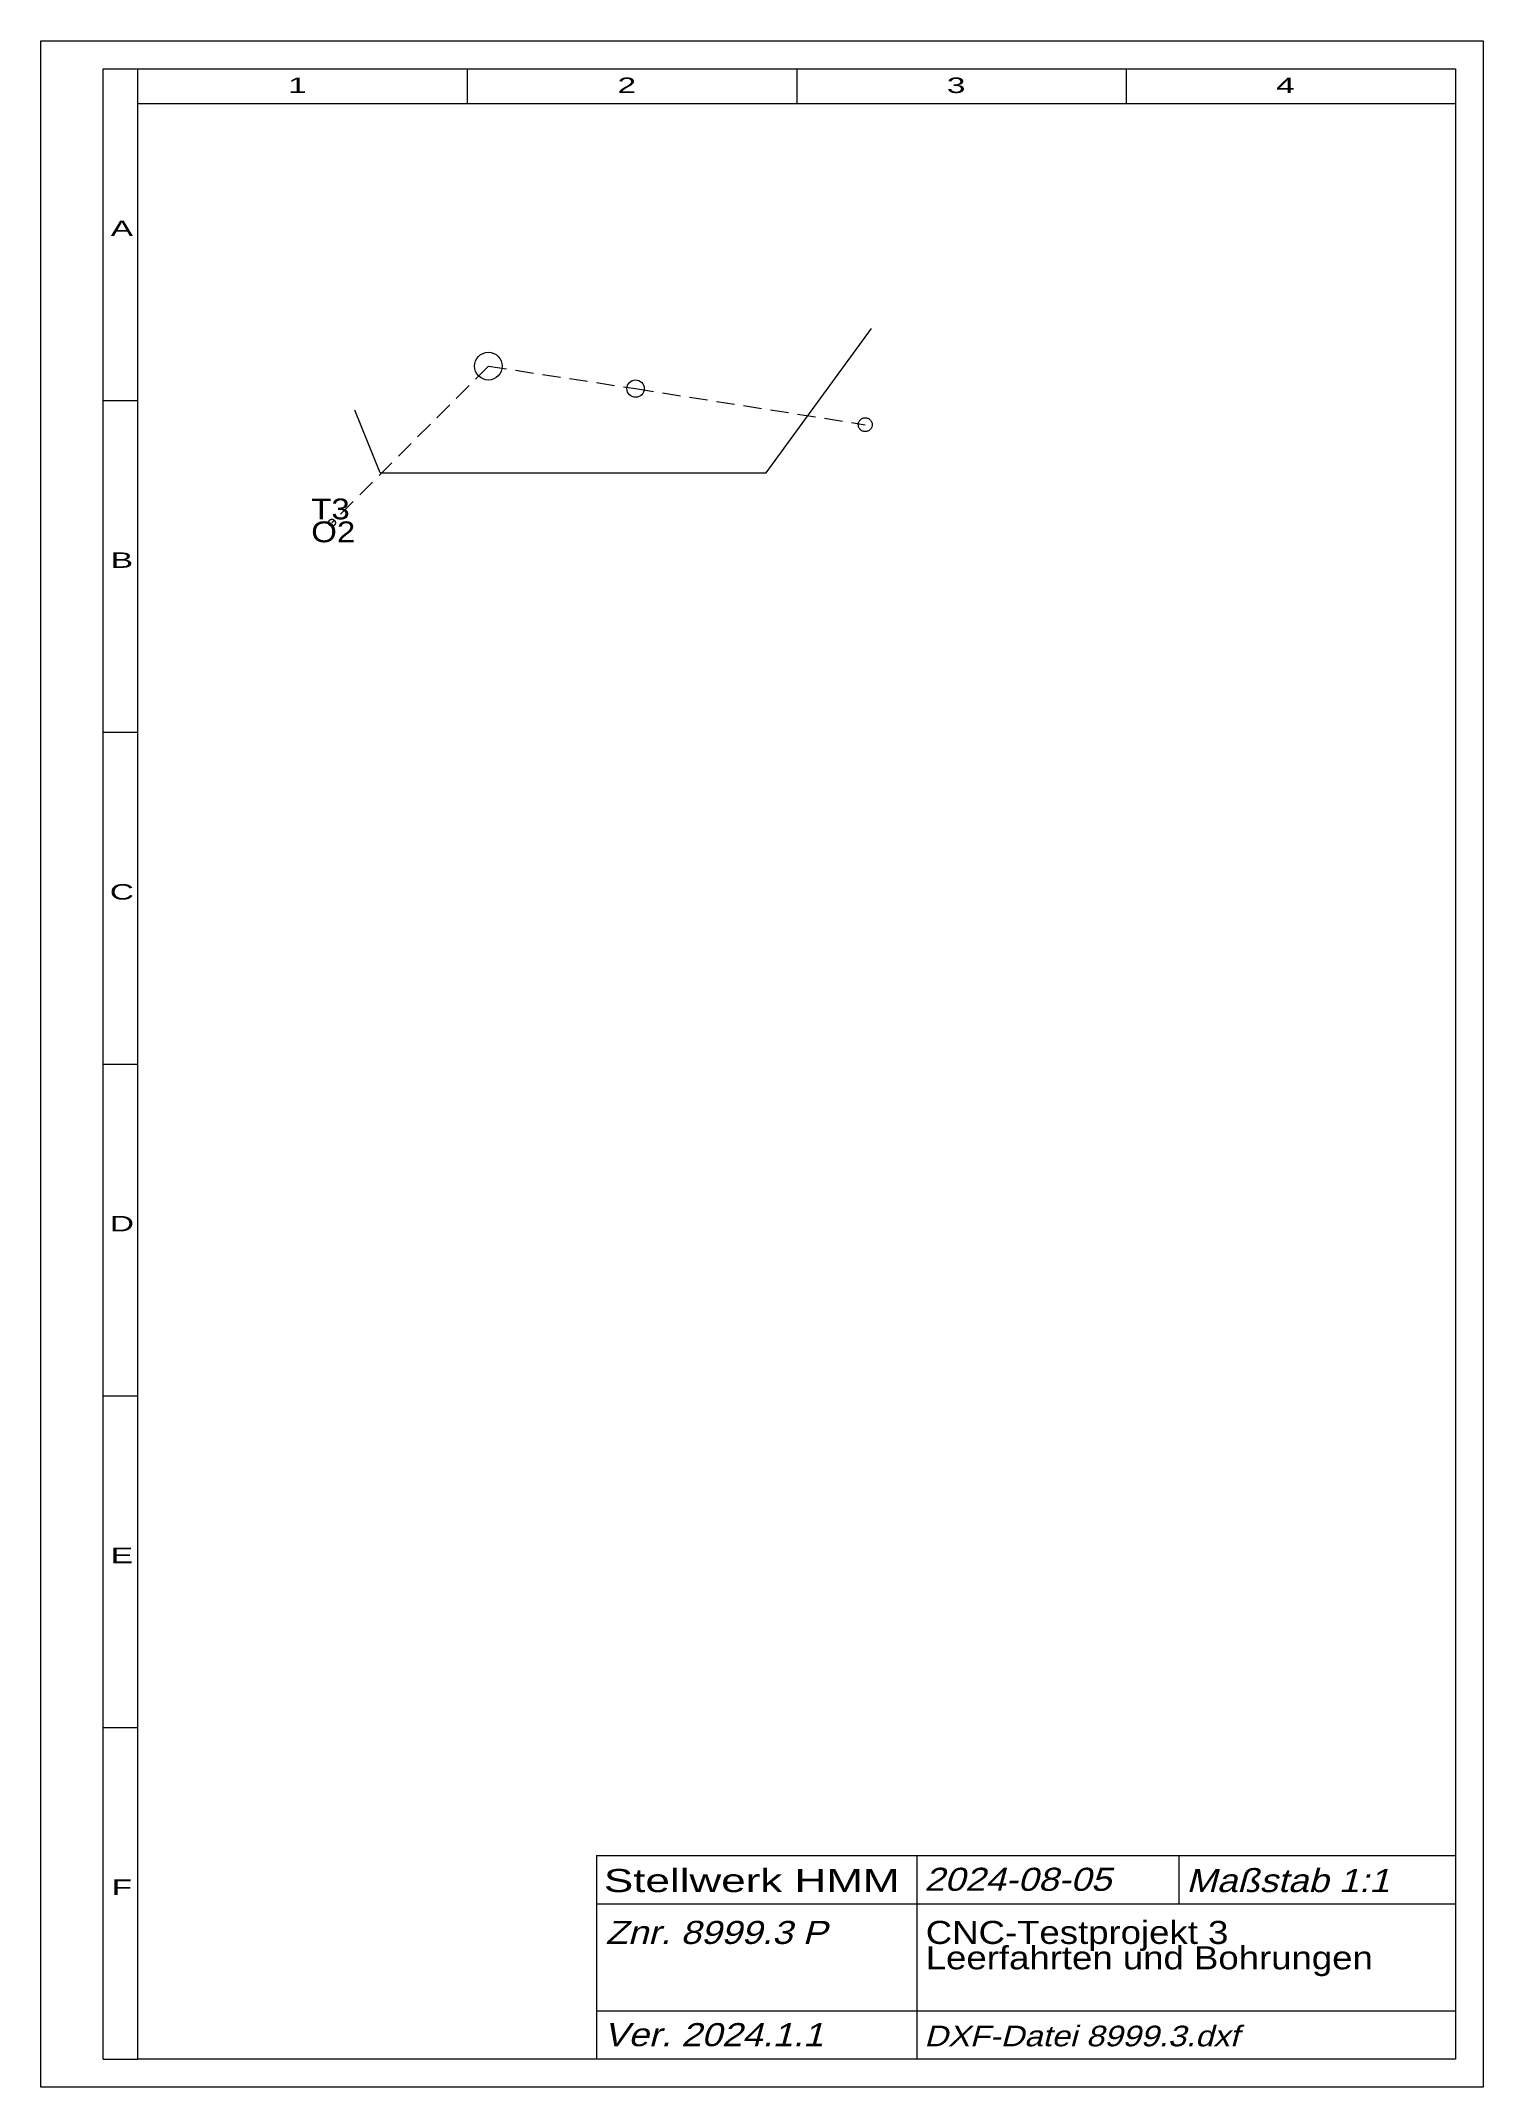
# Model space of a CAD drawing. Extents: x 1 to 209, y 1 to 296.
import ezdxf
from ezdxf.enums import TextEntityAlignment as Align

# ---------------------------------------------------------------- set-up
doc = ezdxf.new("R2010")
doc.units = 0
doc.header["$LTSCALE"] = 5.25
doc.linetypes.add('DASHED', pattern=[0.75, 0.5, -0.25])
doc.linetypes.add('PHANTOM', pattern=[2.5, 1.25, -0.25, 0.25, -0.25, 0.25, -0.25])
for name, color, linetype, lineweight in [('8999_3P', 30, 'CONTINUOUS', 0), ('BESCHRIFTUNG0', 7, 'CONTINUOUS', 25), ('KONSTRUKTION', 7, 'CONTINUOUS', 0), ('STANDARD', 7, 'CONTINUOUS', 0)]:
    doc.layers.add(name, color=color, linetype=linetype, lineweight=lineweight)
doc.styles.add('Arial', font='arial.ttf')

msp = doc.modelspace()

# ---------------------------------------------------------------- linework, layer by layer
at = {"layer": '8999_3P', "linetype": 'DASHED'}
for p, q in [((65.54, 249.11), (42.98, 226.53)), ((65.54, 249.11), (86.77, 245.87)), ((86.77, 245.87), (119.89, 240.67))]:
    msp.add_line(p, q, dxfattribs=at)
at = {"layer": '8999_3P'}
for centre, radius in [((65.54, 249.11), 2), ((86.77, 245.87), 1.25)]:
    msp.add_circle(centre, radius, dxfattribs=at)
at = {"layer": '8999_3P', "linetype": 'PHANTOM'}
for centre, radius in [((119.89, 240.67), 1), ((42.98, 226.53), 0.5)]:
    msp.add_circle(centre, radius, dxfattribs=at)
at = {"layer": 'KONSTRUKTION'}
for p, q in [((105.62, 233.74), (120.81, 254.53)), ((49.93, 233.74), (46.3, 242.78)), ((49.93, 233.74), (105.62, 233.74))]:
    msp.add_line(p, q, dxfattribs=at)
at = {"layer": 'STANDARD'}
for p, q in [((1, 1), (1, 296)), ((1, 296), (209, 296)), ((209, 296), (209, 1)), ((10, 5), (10, 292)), ((10, 292), (15, 292)), ((15, 292), (205, 292)), ((15, 287), (15, 292)), ((62.5, 292), (62.5, 287)), ((110, 292), (110, 287)), ((157.5, 292), (157.5, 287)), ((205, 292), (205, 287)), ((15, 287), (205, 287)), ((15, 5), (15, 287)), ((205, 287), (205, 5)), ((10, 244.17), (15, 244.17)), ((10, 196.33), (15, 196.33)), ((205, 182.12), (205, 5.12)), ((10, 148.5), (15, 148.5)), ((10, 100.67), (15, 100.67)), ((10, 52.83), (15, 52.83)), ((10, 5), (15, 5)), ((205, 5), (15, 5)), ((209, 1), (1, 1))]:
    msp.add_line(p, q, dxfattribs=at)
at = {"layer": 'STANDARD', "lineweight": 0}
for p, q in [((81.11, 34.4), (205, 34.4)), ((81.11, 34.4), (81.11, 5)), ((127.31, 34.4), (127.31, 5)), ((165.11, 34.4), (165.11, 27.4)), ((81.11, 27.4), (205, 27.4)), ((81.11, 12), (205, 12))]:
    msp.add_line(p, q, dxfattribs=at)

# ---------------------------------------------------------------- texts
at = {"layer": '8999_3P', "insert": (39.99, 223.68), "char_height": 3, "attachment_point": 7, "line_spacing_factor": 0.66, "style": 'Arial'}
msp.add_mtext('\\W1.135111;T3\\PO2', dxfattribs=at)
at = {"layer": 'BESCHRIFTUNG0', "style": 'Arial', "width": 1.365378}
msp.add_text('Stellwerk HMM', height=3.325, dxfattribs=at).set_placement((82.2, 32.44), align=Align.TOP_LEFT)
at = {"layer": 'BESCHRIFTUNG0', "style": 'Arial', "oblique": 15}
for s, height, width, p in [('2024-08-05', 3.325, 1.135137, (128.4, 32.62)), ('Maßstab 1:1', 3.325, 1.134935, (166.2, 32.44)), ('Znr. 8999.3 P', 3.325, 1.134923, (82.42, 24.96)), ('Ver. 2024.1.1', 3.325, 1.135102, (82.2, 10.22)), ('DXF-Datei 8999.3.dxf', 2.975, 1.134957, (128.4, 9.85))]:
    msp.add_text(s, height=height, dxfattribs=dict(at, width=width)).set_placement(p, align=Align.TOP_LEFT)
at = {"layer": 'BESCHRIFTUNG0', "insert": (128.62, 24.96), "char_height": 3.325, "attachment_point": 1, "line_spacing_factor": 0.66, "style": 'Arial'}
msp.add_mtext('\\W1.134991;CNC-Testprojekt 3\\PLeerfahrten und Bohrungen', dxfattribs=at)
at = {"layer": 'STANDARD', "style": 'Arial'}
for s, width, p in [('1', 1.547923, (38, 290.72)), ('2', 1.547922, (85.5, 290.72)), ('3', 1.547923, (133, 290.72)), ('4', 1.547923, (180.5, 290.72)), ('A', 1.547987, (12.68, 270.1)), ('B', 1.547987, (12.68, 222.26)), ('C', 1.548103, (12.68, 174.43)), ('D', 1.548104, (12.68, 126.6)), ('E', 1.547987, (12.68, 78.76)), ('F', 1.547769, (12.68, 30.93))]:
    msp.add_text(s, height=2.23, dxfattribs=dict(at, width=width)).set_placement(p, align=Align.TOP_CENTER)

doc.saveas('drawing.dxf')
